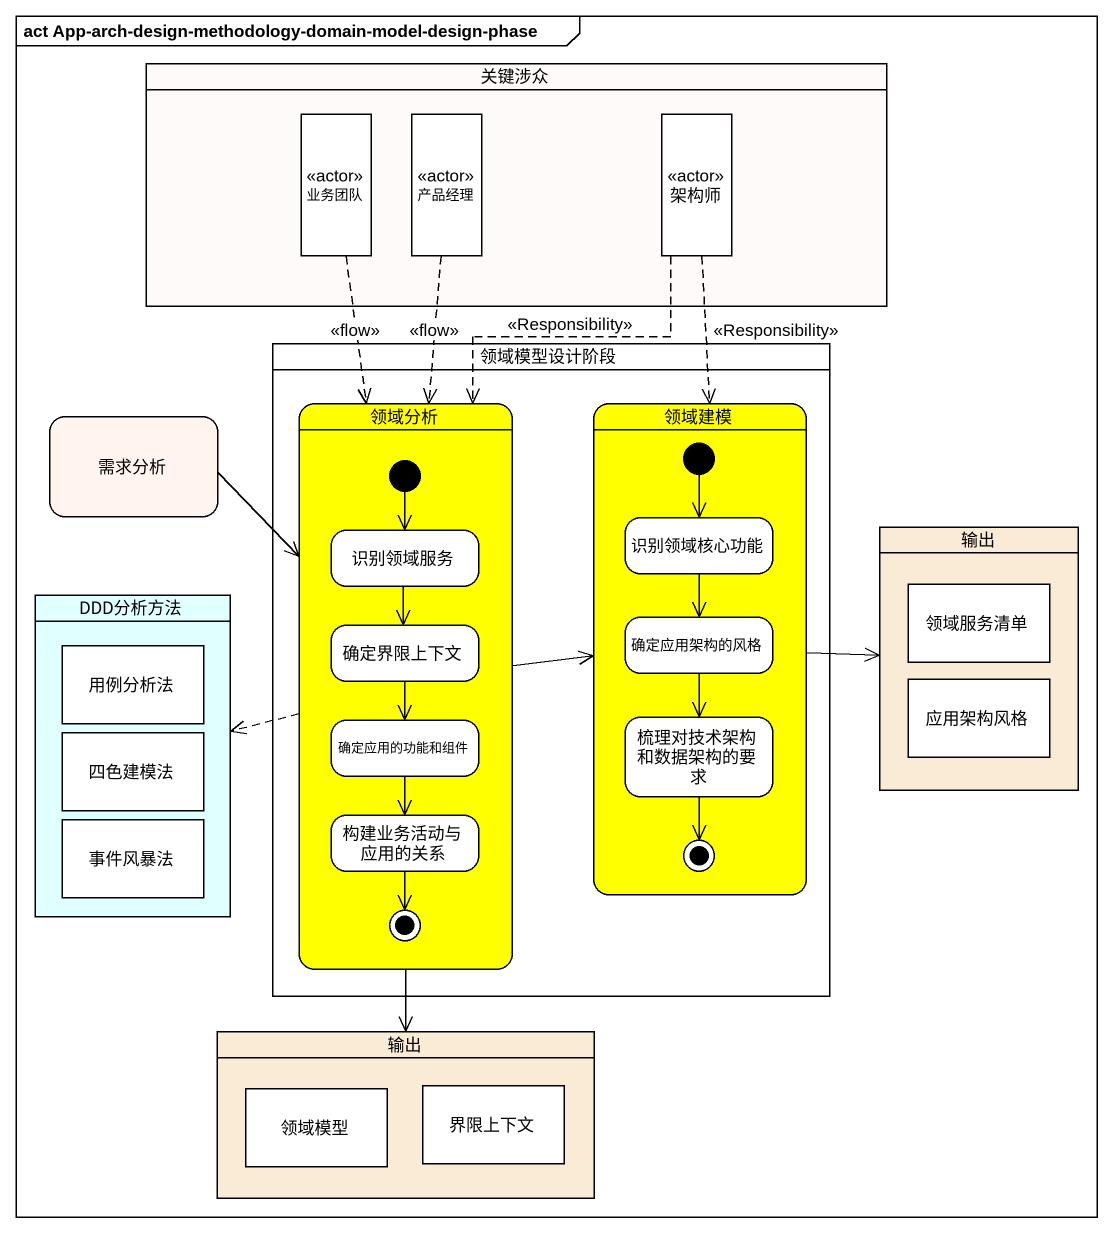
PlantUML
@startuml
mainframe act App-arch-design-methodology-domain-model-design-phase
hide empty description
state 关键涉众 <<partition>> #FFFAFA {
  state 业务团队 <<actor>>
  state 产品经理 <<actor>>
  state 架构师 <<actor>>
}
state 领域模型设计阶段 <<partition>> {
  state 领域分析 #FFFF00 {
    state 识别领域服务
    state 确定界限上下文
    state 确定应用的功能和组件
    state 构建业务活动与应用的关系
    [*] --> 识别领域服务
    构建业务活动与应用的关系 --> [*]
  }
  state 领域建模 #FFFF00 {
    state 识别领域核心功能
    state 确定应用架构的风格
    state 梳理对技术架构和数据架构的要求
    [*] --> 识别领域核心功能
    梳理对技术架构和数据架构的要求 --> [*]
  }
}
state 需求分析 #FFF5EE
state 输出 <<partition>> #FAEBD7 {
  state 领域服务清单 <<object>>
  state 应用架构风格 <<object>>
}
state DDD分析方法 <<partition>> #E0FFFF {
  state 用例分析法 <<object>>
  state 四色建模法 <<object>>
  state 事件风暴法 <<object>>
}
state "输出" as 输出_2 <<partition>> #FAEBD7 {
  state 领域模型 <<object>>
  state 界限上下文 <<object>>
}
业务团队 -[dashed]-> 领域分析 : <<flow>>
产品经理 -[dashed]-> 领域分析 : <<flow>>
架构师 -[dashed]-> 领域分析 : <<Responsibility>>
架构师 -[dashed]-> 领域建模 : <<Responsibility>>
需求分析 --> 领域分析
领域分析 -right-> 领域建模
领域分析 -left[dashed]-> DDD分析方法
领域分析 --> 输出_2
领域建模 -right-> 输出
识别领域服务 --> 确定界限上下文
识别领域核心功能 --> 确定应用架构的风格
确定界限上下文 --> 确定应用的功能和组件
确定应用架构的风格 --> 梳理对技术架构和数据架构的要求
确定应用的功能和组件 --> 构建业务活动与应用的关系
@enduml
